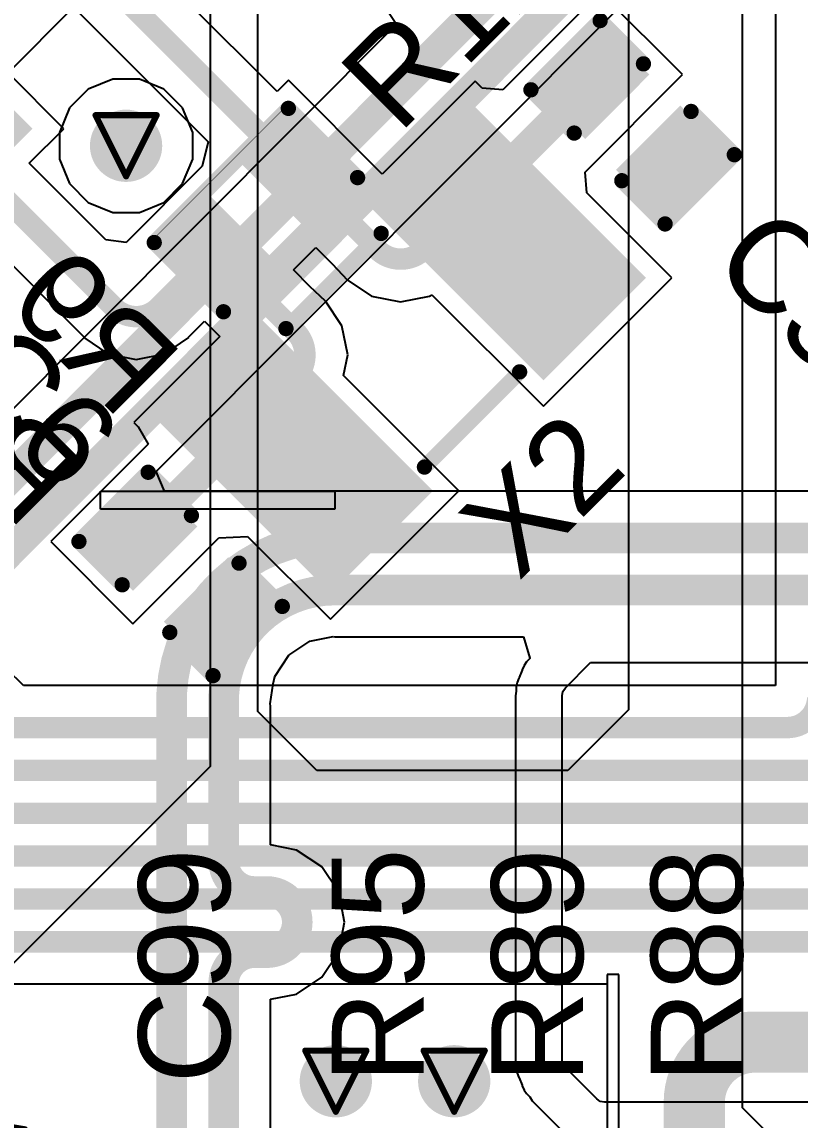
# Model space of a CAD drawing. Header units: inches. Extents: x 0 to 5359, y 0 to 5098.
# Drawn here: x 65.39 to 71.85, y 50.36 to 59.47 of the extents above; entities that cross this region are included whole.
import ezdxf

# ---------------------------------------------------------------- set-up
doc = ezdxf.new("R2010")
doc.units = ezdxf.units.IN
for name, color, linetype in [('Bottom Layer', 5, 'Continuous'), ('Bottom Overlay', 54, 'Continuous'), ('Drill Drawing', 1, 'Continuous'), ('Layer 1', 16, 'Continuous'), ('Layer 2', 76, 'Continuous'), ('Top Layer', 1, 'Continuous'), ('Top Overlay', 2, 'Continuous'), ('Top Paste', 8, 'Continuous'), ('Top Solder', 216, 'Continuous'), ('Via Holes', 16, 'Continuous')]:
    doc.layers.add(name, color=color, linetype=linetype)
doc.styles.add('Arial', font='', dxfattribs={"height": 0.2})
doc.styles.get('Arial').set_extended_font_data('Arial')

# ---------------------------------------------------------------- blocks, each defined once
blk = doc.blocks.new('R___0402_18')
at = {"layer": 'Top Layer'}
for points in [[(-0.6985, -0.3175), (-0.6985, 0.3175), (-0.2413, 0.3175), (-0.2413, -0.3175)], [(0.2413, -0.3175), (0.2413, 0.3175), (0.6985, 0.3175), (0.6985, -0.3175)]]:
    blk.add_hatch(color=1, dxfattribs=at).paths.add_polyline_path(points)
at = {"layer": 'Top Paste'}
for points in [[(-0.6985, -0.3175), (-0.6985, 0.3175), (-0.2413, 0.3175), (-0.2413, -0.3175)], [(0.2413, -0.3175), (0.2413, 0.3175), (0.6985, 0.3175), (0.6985, -0.3175)]]:
    blk.add_hatch(color=8, dxfattribs=at).paths.add_polyline_path(points)
at = {"layer": 'Top Solder'}
for points in [[(-0.7535, -0.3725), (-0.7535, 0.3725), (-0.1863, 0.3725), (-0.1863, -0.3725)], [(0.1863, -0.3725), (0.1863, 0.3725), (0.7535, 0.3725), (0.7535, -0.3725)]]:
    blk.add_hatch(color=216, dxfattribs=at).paths.add_polyline_path(points)
at = {"layer": 'Top Overlay'}
for points in [[(0.7874, 0.4064, 0.127, 0.127, 0), (-0.7874, 0.4064, 0.127, 0.127, 0)], [(-0.7874, -0.4064, 0.127, 0.127, 0), (-0.7874, 0.4064, 0.127, 0.127, 0)], [(0.7874, -0.4064, 0.127, 0.127, 0), (0.7874, 0.4064, 0.127, 0.127, 0)], [(0.7874, -0.4064, 0.127, 0.127, 0), (-0.7874, -0.4064, 0.127, 0.127, 0)], [(0.8128, -0.4318, 0.00323, 0.00323, 0), (-0.8128, -0.4318, 0.00323, 0.00323, 0)]]:
    blk.add_lwpolyline(points, format="xyseb", dxfattribs=at)
for points in [[(-0.8191, 0.4064, 0.0635, 0.0635, 1), (-0.7556, 0.4064, 0.0635, 0.0635, 1)], [(-0.8191, 0.4064, 0.0635, 0.0635, 1), (-0.7556, 0.4064, 0.0635, 0.0635, 1)], [(0.7556, 0.4064, 0.0635, 0.0635, 1), (0.8191, 0.4064, 0.0635, 0.0635, 1)], [(0.7556, 0.4064, 0.0635, 0.0635, 1), (0.8191, 0.4064, 0.0635, 0.0635, 1)], [(-0.8191, -0.4064, 0.0635, 0.0635, 1), (-0.7556, -0.4064, 0.0635, 0.0635, 1)], [(-0.8191, -0.4064, 0.0635, 0.0635, 1), (-0.7556, -0.4064, 0.0635, 0.0635, 1)], [(0.7556, -0.4064, 0.0635, 0.0635, 1), (0.8191, -0.4064, 0.0635, 0.0635, 1)], [(0.7556, -0.4064, 0.0635, 0.0635, 1), (0.8191, -0.4064, 0.0635, 0.0635, 1)], [(-0.8136, -0.4318, 0.00161, 0.00161, 1), (-0.812, -0.4318, 0.00161, 0.00161, 1)], [(0.812, -0.4318, 0.00161, 0.00161, 1), (0.8136, -0.4318, 0.00161, 0.00161, 1)]]:
    blk.add_lwpolyline(points, format="xyseb", close=True, dxfattribs=at)
blk = doc.blocks.new('SMD3215_2P_26')
at = {"layer": 'Top Layer'}
for points in [[(-1.75, 0.9), (-0.75, 0.9), (-0.75, -0.9), (-1.75, -0.9)], [(0.75, 0.9), (1.75, 0.9), (1.75, -0.9), (0.75, -0.9)]]:
    blk.add_hatch(color=1, dxfattribs=at).paths.add_polyline_path(points)
at = {"layer": 'Top Paste'}
for points in [[(-1.75, 0.9), (-0.75, 0.9), (-0.75, -0.9), (-1.75, -0.9)], [(0.75, 0.9), (1.75, 0.9), (1.75, -0.9), (0.75, -0.9)]]:
    blk.add_hatch(color=8, dxfattribs=at).paths.add_polyline_path(points)
at = {"layer": 'Top Solder'}
for points in [[(-1.8516, 1.0016), (-0.6484, 1.0016), (-0.6484, -1.0016), (-1.8516, -1.0016)], [(0.6484, 1.0016), (1.8516, 1.0016), (1.8516, -1.0016), (0.6484, -1.0016)]]:
    blk.add_hatch(color=216, dxfattribs=at).paths.add_polyline_path(points)
at = {"layer": 'Top Overlay'}
for points in [[(0.5588, 0.8128, 0.127, 0.127, 0), (-0.5588, 0.8128, 0.127, 0.127, 0)], [(0.5588, -0.8128, 0.127, 0.127, 0), (-0.5588, -0.8128, 0.127, 0.127, 0)]]:
    blk.add_lwpolyline(points, format="xyseb", dxfattribs=at)
for points in [[(-0.5905, 0.8128, 0.0635, 0.0635, 1), (-0.5271, 0.8128, 0.0635, 0.0635, 1)], [(0.5271, 0.8128, 0.0635, 0.0635, 1), (0.5905, 0.8128, 0.0635, 0.0635, 1)], [(-0.5905, -0.8128, 0.0635, 0.0635, 1), (-0.5271, -0.8128, 0.0635, 0.0635, 1)], [(0.5271, -0.8128, 0.0635, 0.0635, 1), (0.5905, -0.8128, 0.0635, 0.0635, 1)]]:
    blk.add_lwpolyline(points, format="xyseb", close=True, dxfattribs=at)
blk = doc.blocks.new('LQFP_128_EP_14_14__40')
at = {"layer": 'Top Solder'}
blk.add_hatch(color=216, dxfattribs=at).paths.add_polyline_path([(6.7797, 6.0301), (6.7797, 6.3701), (8.4197, 6.3701), (8.4197, 6.0301)])
blk = doc.blocks.new('C___0402_358')
at = {"layer": 'Top Layer'}
for points in [[(-0.6985, -0.3175), (-0.6985, 0.3175), (-0.2413, 0.3175), (-0.2413, -0.3175)], [(0.2413, -0.3175), (0.2413, 0.3175), (0.6985, 0.3175), (0.6985, -0.3175)]]:
    blk.add_hatch(color=1, dxfattribs=at).paths.add_polyline_path(points)
at = {"layer": 'Top Paste'}
for points in [[(-0.6985, -0.3175), (-0.6985, 0.3175), (-0.2413, 0.3175), (-0.2413, -0.3175)], [(0.2413, -0.3175), (0.2413, 0.3175), (0.6985, 0.3175), (0.6985, -0.3175)]]:
    blk.add_hatch(color=8, dxfattribs=at).paths.add_polyline_path(points)
at = {"layer": 'Top Solder'}
for points in [[(-0.7585, -0.3775), (-0.7585, 0.3775), (-0.1813, 0.3775), (-0.1813, -0.3775)], [(0.1813, -0.3775), (0.1813, 0.3775), (0.7585, 0.3775), (0.7585, -0.3775)]]:
    blk.add_hatch(color=216, dxfattribs=at).paths.add_polyline_path(points)
at = {"layer": 'Top Overlay'}
for points in [[(-0.7874, 0.4064, 0.127, 0.127, 0), (-0.7874, -0.4064, 0.127, 0.127, 0)], [(-0.2794, 0.4064, 0.127, 0.127, 0), (-0.7874, 0.4064, 0.127, 0.127, 0)], [(0.7874, 0.4064, 0.127, 0.127, 0), (0.2794, 0.4064, 0.127, 0.127, 0)], [(0.7874, 0.4064, 0.127, 0.127, 0), (0.7874, -0.4064, 0.127, 0.127, 0)], [(-0.2794, -0.4064, 0.127, 0.127, 0), (-0.7874, -0.4064, 0.127, 0.127, 0)], [(0.7874, -0.4064, 0.127, 0.127, 0), (0.2794, -0.4064, 0.127, 0.127, 0)]]:
    blk.add_lwpolyline(points, format="xyseb", dxfattribs=at)
for points in [[(-0.8191, 0.4064, 0.0635, 0.0635, 1), (-0.7556, 0.4064, 0.0635, 0.0635, 1)], [(-0.8191, 0.4064, 0.0635, 0.0635, 1), (-0.7556, 0.4064, 0.0635, 0.0635, 1)], [(-0.3111, 0.4064, 0.0635, 0.0635, 1), (-0.2477, 0.4064, 0.0635, 0.0635, 1)], [(0.2477, 0.4064, 0.0635, 0.0635, 1), (0.3112, 0.4064, 0.0635, 0.0635, 1)], [(0.7557, 0.4064, 0.0635, 0.0635, 1), (0.8192, 0.4064, 0.0635, 0.0635, 1)], [(0.7557, 0.4064, 0.0635, 0.0635, 1), (0.8192, 0.4064, 0.0635, 0.0635, 1)], [(-0.8191, -0.4064, 0.0635, 0.0635, 1), (-0.7556, -0.4064, 0.0635, 0.0635, 1)], [(-0.8191, -0.4064, 0.0635, 0.0635, 1), (-0.7556, -0.4064, 0.0635, 0.0635, 1)], [(-0.3111, -0.4064, 0.0635, 0.0635, 1), (-0.2477, -0.4064, 0.0635, 0.0635, 1)], [(0.2477, -0.4064, 0.0635, 0.0635, 1), (0.3112, -0.4064, 0.0635, 0.0635, 1)], [(0.7556, -0.4064, 0.0635, 0.0635, 1), (0.8191, -0.4064, 0.0635, 0.0635, 1)], [(0.7556, -0.4064, 0.0635, 0.0635, 1), (0.8191, -0.4064, 0.0635, 0.0635, 1)]]:
    blk.add_lwpolyline(points, format="xyseb", close=True, dxfattribs=at)
blk = doc.blocks.new('C___0402_359')
at = {"layer": 'Top Layer'}
for points in [[(-0.6985, -0.3175), (-0.6985, 0.3175), (-0.2413, 0.3175), (-0.2413, -0.3175)], [(0.2413, -0.3175), (0.2413, 0.3175), (0.6985, 0.3175), (0.6985, -0.3175)]]:
    blk.add_hatch(color=1, dxfattribs=at).paths.add_polyline_path(points)
at = {"layer": 'Top Paste'}
for points in [[(-0.6985, -0.3175), (-0.6985, 0.3175), (-0.2413, 0.3175), (-0.2413, -0.3175)], [(0.2413, -0.3175), (0.2413, 0.3175), (0.6985, 0.3175), (0.6985, -0.3175)]]:
    blk.add_hatch(color=8, dxfattribs=at).paths.add_polyline_path(points)
at = {"layer": 'Top Solder'}
for points in [[(-0.7585, -0.3775), (-0.7585, 0.3775), (-0.1813, 0.3775), (-0.1813, -0.3775)], [(0.1813, -0.3775), (0.1813, 0.3775), (0.7585, 0.3775), (0.7585, -0.3775)]]:
    blk.add_hatch(color=216, dxfattribs=at).paths.add_polyline_path(points)
at = {"layer": 'Top Overlay'}
for points in [[(-0.7874, 0.4064, 0.127, 0.127, 0), (-0.7874, -0.4064, 0.127, 0.127, 0)], [(-0.2794, 0.4064, 0.127, 0.127, 0), (-0.7874, 0.4064, 0.127, 0.127, 0)], [(0.7874, 0.4064, 0.127, 0.127, 0), (0.2794, 0.4064, 0.127, 0.127, 0)], [(0.7874, 0.4064, 0.127, 0.127, 0), (0.7874, -0.4064, 0.127, 0.127, 0)], [(-0.2794, -0.4064, 0.127, 0.127, 0), (-0.7874, -0.4064, 0.127, 0.127, 0)], [(0.7874, -0.4064, 0.127, 0.127, 0), (0.2794, -0.4064, 0.127, 0.127, 0)]]:
    blk.add_lwpolyline(points, format="xyseb", dxfattribs=at)
for points in [[(-0.8191, 0.4064, 0.0635, 0.0635, 1), (-0.7556, 0.4064, 0.0635, 0.0635, 1)], [(-0.8191, 0.4064, 0.0635, 0.0635, 1), (-0.7556, 0.4064, 0.0635, 0.0635, 1)], [(-0.3111, 0.4064, 0.0635, 0.0635, 1), (-0.2477, 0.4064, 0.0635, 0.0635, 1)], [(0.2477, 0.4064, 0.0635, 0.0635, 1), (0.3111, 0.4064, 0.0635, 0.0635, 1)], [(0.7556, 0.4064, 0.0635, 0.0635, 1), (0.8191, 0.4064, 0.0635, 0.0635, 1)], [(0.7556, 0.4064, 0.0635, 0.0635, 1), (0.8191, 0.4064, 0.0635, 0.0635, 1)], [(-0.8191, -0.4064, 0.0635, 0.0635, 1), (-0.7556, -0.4064, 0.0635, 0.0635, 1)], [(-0.8191, -0.4064, 0.0635, 0.0635, 1), (-0.7556, -0.4064, 0.0635, 0.0635, 1)], [(-0.3111, -0.4064, 0.0635, 0.0635, 1), (-0.2477, -0.4064, 0.0635, 0.0635, 1)], [(0.2477, -0.4064, 0.0635, 0.0635, 1), (0.3111, -0.4064, 0.0635, 0.0635, 1)], [(0.7556, -0.4064, 0.0635, 0.0635, 1), (0.8191, -0.4064, 0.0635, 0.0635, 1)], [(0.7556, -0.4064, 0.0635, 0.0635, 1), (0.8191, -0.4064, 0.0635, 0.0635, 1)]]:
    blk.add_lwpolyline(points, format="xyseb", close=True, dxfattribs=at)

msp = doc.modelspace()

# ---------------------------------------------------------------- hatches: boundary and pattern name
at = {"layer": 'Bottom Layer'}
h = msp.add_hatch(color=5, dxfattribs=at)
edge = h.paths.add_edge_path()
edge.add_arc((66.2556, 58.4429), 0.3, 0, 360)
h = msp.add_hatch(color=5, dxfattribs=at)
edge = h.paths.add_edge_path()
edge.add_arc((67.9968, 50.6785), 0.3, 0, 360)
h = msp.add_hatch(color=5, dxfattribs=at)
edge = h.paths.add_edge_path()
edge.add_arc((68.9794, 50.6785), 0.3, 0, 360)
at = {"layer": 'Layer 1'}
h = msp.add_hatch(color=16, dxfattribs=at)
edge = h.paths.add_edge_path()
edge.add_arc((66.2556, 58.4429), 0.3, 0, 360)
h = msp.add_hatch(color=16, dxfattribs=at)
edge = h.paths.add_edge_path()
edge.add_arc((67.9968, 50.6785), 0.3, 0, 360)
h = msp.add_hatch(color=16, dxfattribs=at)
edge = h.paths.add_edge_path()
edge.add_arc((68.9794, 50.6785), 0.3, 0, 360)
at = {"layer": 'Layer 2'}
h = msp.add_hatch(color=76, dxfattribs=at)
edge = h.paths.add_edge_path()
edge.add_arc((66.2556, 58.4429), 0.3, 0, 360)
h = msp.add_hatch(color=76, dxfattribs=at)
edge = h.paths.add_edge_path()
edge.add_arc((67.9968, 50.6785), 0.3, 0, 360)
h = msp.add_hatch(color=76, dxfattribs=at)
edge = h.paths.add_edge_path()
edge.add_arc((68.9794, 50.6785), 0.3, 0, 360)
at = {"layer": 'Top Layer'}
h = msp.add_hatch(color=1, dxfattribs=at)
edge = h.paths.add_edge_path()
edge.add_arc((66.2556, 58.4429), 0.3, 0, 360)
h = msp.add_hatch(color=1, dxfattribs=at)
edge = h.paths.add_edge_path()
edge.add_arc((67.9968, 50.6785), 0.3, 0, 360)
h = msp.add_hatch(color=1, dxfattribs=at)
edge = h.paths.add_edge_path()
edge.add_arc((68.9794, 50.6785), 0.3, 0, 360)
at = {"layer": 'Via Holes'}
h = msp.add_hatch(color=7, dxfattribs=at)
edge = h.paths.add_edge_path()
edge.add_arc((66.2556, 58.4429), 0.15, 0, 360)
h = msp.add_hatch(color=7, dxfattribs=at)
edge = h.paths.add_edge_path()
edge.add_arc((67.9968, 50.6785), 0.15, 0, 360)
h = msp.add_hatch(color=7, dxfattribs=at)
edge = h.paths.add_edge_path()
edge.add_arc((68.9794, 50.6785), 0.15, 0, 360)

# ---------------------------------------------------------------- linework, layer by layer
at = {"layer": 'Bottom Layer'}
for p, q in [((66.5057, 55.7399), (71.0301, 60.2729)), ((68.401, 59.6016), (68.5018, 59.4509)), ((68.5018, 59.4509), (61.4682, 52.4038)), ((66.5739, 55.5757), (66.5057, 55.7399)), ((66.0436, 55.4256), (66.0436, 55.5757)), ((66.0436, 55.5757), (67.9877, 55.5757)), ((67.9786, 55.5757), (66.5739, 55.5757)), ((67.9877, 55.5766), (67.9786, 55.5757)), ((67.9915, 55.5757), (67.9877, 55.5766)), ((67.9877, 55.5766), (67.9877, 55.5766)), ((67.9877, 55.5757), (67.9877, 55.4256)), ((80.5208, 55.5757), (67.9915, 55.5757)), ((67.9877, 55.4256), (66.0436, 55.4256)), ((67.6062, 54.2139), (67.7814, 54.331)), ((67.7814, 54.331), (67.9751, 54.3695)), ((67.9751, 54.3695), (67.988, 54.367)), ((67.988, 54.367), (67.9915, 54.367)), ((67.9915, 54.367), (67.9915, 54.367)), ((67.9915, 54.367), (69.5549, 54.367)), ((69.5549, 54.367), (69.6084, 54.1892)), ((67.4891, 54.0387), (67.6062, 54.2139)), ((69.5795, 54.1592), (69.5594, 54.1293)), ((69.6065, 54.1863), (69.5795, 54.1592)), ((69.6084, 54.1892), (69.6065, 54.1863)), ((69.9025, 53.9434), (70.1118, 54.1528)), ((70.1118, 54.1528), (80.0992, 54.1528)), ((69.5431, 54.0899), (69.5177, 54.0286)), ((69.5436, 54.0921), (69.5431, 54.0899)), ((69.5448, 54.0939), (69.5436, 54.0921)), ((69.5594, 54.1293), (69.5448, 54.0939)), ((67.4523, 53.8105), (67.4768, 53.9766)), ((67.4768, 53.9766), (67.4891, 54.0387)), ((69.5014, 53.9892), (69.4944, 53.9539)), ((69.5161, 54.0246), (69.5014, 53.9892)), ((69.5165, 54.0268), (69.5161, 54.0246)), ((69.5177, 54.0286), (69.5165, 54.0268)), ((69.4944, 53.9156), (69.4869, 53.8781)), ((69.4869, 53.8781), (69.4869, 50.8565)), ((69.4944, 53.9539), (69.4944, 53.9156)), ((69.8754, 53.8781), (69.8824, 53.9135)), ((69.8754, 50.8565), (69.8754, 53.8781)), ((69.8824, 53.9135), (69.9025, 53.9434)), ((67.4543, 53.795), (67.4523, 53.8105)), ((67.4542, 53.6347), (67.4543, 53.795)), ((67.4542, 52.6407), (67.4542, 53.6347)), ((67.6704, 52.5977), (67.4542, 52.6407)), ((67.8804, 52.4573), (67.6704, 52.5977)), ((68.0207, 52.2473), (67.8804, 52.4573)), ((68.07, 51.9995), (68.0207, 52.2473)), ((68.0207, 51.7518), (68.07, 51.9995)), ((67.8804, 51.5417), (68.0207, 51.7518)), ((67.6704, 51.4014), (67.8804, 51.5417)), ((67.4542, 51.3584), (67.6704, 51.4014)), ((67.4542, 50.8565), (67.4542, 51.3584)), ((67.4542, 46.3409), (67.4542, 50.8565)), ((69.4869, 50.8565), (69.4944, 50.819)), ((69.4944, 50.819), (69.4944, 50.7807)), ((69.4944, 50.7807), (69.5014, 50.7454)), ((69.8824, 50.8212), (69.8754, 50.8565)), ((69.9024, 50.7912), (69.8824, 50.8212)), ((70.1622, 50.5315), (69.9024, 50.7912)), ((69.5014, 50.7454), (69.5161, 50.71)), ((69.5161, 50.71), (69.5165, 50.7079)), ((69.5165, 50.7079), (69.5177, 50.706)), ((69.5177, 50.706), (69.5431, 50.6448)), ((69.5431, 50.6448), (69.5435, 50.6426)), ((69.5435, 50.6426), (69.5448, 50.6407)), ((69.5448, 50.6407), (69.5594, 50.6054)), ((69.5594, 50.6054), (69.5794, 50.5754)), ((69.5794, 50.5754), (69.6065, 50.5483)), ((69.6065, 50.5483), (69.6278, 50.5165)), ((69.6278, 50.5165), (69.8875, 50.2568)), ((70.1921, 50.5115), (70.1622, 50.5315)), ((70.2275, 50.5044), (70.1921, 50.5115)), ((75.8055, 50.5044), (70.2275, 50.5044))]:
    msp.add_line(p, q, dxfattribs=at)
for points in [[(60.9232, 51.3079, 0.254, 0.254, 0), (70.4508, 60.8537, 0.254, 0.254, 0)], [(61.229, 51.003, 0.254, 0.254, 0), (70.7563, 60.5485, 0.254, 0.254, 0)], [(66.634, 53.7778, 0.254, 0.254, -0.425928), (67.9878, 55.1872, 0.254, 0.254, 0)], [(67.9878, 55.1872, 0.254, 0.254, 0), (67.991, 55.1872, 0.254, 0.254, 0)], [(67.991, 55.1872, 0.254, 0.254, -0.000303), (67.9915, 55.1872, 0.254, 0.254, 0)], [(67.9915, 55.1872, 0.254, 0.254, 0), (80.5208, 55.1872, 0.254, 0.254, 0)], [(67.0654, 53.795, 0.254, 0.254, -0.425961), (67.988, 54.7554, 0.254, 0.254, 0)], [(67.988, 54.7554, 0.254, 0.254, 0), (67.9915, 54.7554, 0.254, 0.254, 0)], [(67.9915, 54.7554, 0.254, 0.254, 0), (80.316, 54.7554, 0.254, 0.254, 0)], [(66.634, 43.352, 0.254, 0.254, 0), (66.634, 53.7778, 0.254, 0.254, 0)], [(67.0654, 53.795, 0.254, 0.254, 0), (67.0658, 53.795, 0.254, 0.254, 0)], [(67.0658, 53.6139, 0.254, 0.254, 0), (67.0658, 53.795, 0.254, 0.254, 0)], [(67.0658, 52.5075, 0.254, 0.254, 0), (67.0658, 53.6139, 0.254, 0.254, 0)], [(67.3198, 52.2535, 0.254, 0.254, -0.414214), (67.0658, 52.5075, 0.254, 0.254, 0)], [(67.3198, 52.2535, 0.254, 0.254, 0), (67.4226, 52.2535, 0.254, 0.254, 0)], [(67.4226, 52.2535, 0.254, 0.254, -1), (67.4226, 51.7455, 0.254, 0.254, 0)], [(67.0658, 51.4915, 0.254, 0.254, -0.414214), (67.3198, 51.7455, 0.254, 0.254, 0)], [(67.3198, 51.7455, 0.254, 0.254, 0), (67.4226, 51.7455, 0.254, 0.254, 0)], [(67.0658, 50.8565, 0.254, 0.254, 0), (67.0658, 51.4915, 0.254, 0.254, 0)], [(67.0658, 43.1731, 0.254, 0.254, 0), (67.0658, 50.8565, 0.254, 0.254, 0)]]:
    msp.add_lwpolyline(points, format="xyseb", dxfattribs=at)
for points in [[(67.9243, 55.1872, 0.127, 0.127, 1), (68.0513, 55.1872, 0.127, 0.127, 1)], [(67.9243, 55.1872, 0.127, 0.127, 1), (68.0513, 55.1872, 0.127, 0.127, 1)], [(67.9275, 55.1872, 0.127, 0.127, 1), (68.0545, 55.1872, 0.127, 0.127, 1)], [(67.9275, 55.1872, 0.127, 0.127, 1), (68.0545, 55.1872, 0.127, 0.127, 1)], [(67.928, 55.1872, 0.127, 0.127, 1), (68.055, 55.1872, 0.127, 0.127, 1)], [(67.928, 55.1872, 0.127, 0.127, 1), (68.055, 55.1872, 0.127, 0.127, 1)], [(67.9245, 54.7554, 0.127, 0.127, 1), (68.0515, 54.7554, 0.127, 0.127, 1)], [(67.9245, 54.7554, 0.127, 0.127, 1), (68.0515, 54.7554, 0.127, 0.127, 1)], [(67.928, 54.7554, 0.127, 0.127, 1), (68.055, 54.7554, 0.127, 0.127, 1)], [(67.928, 54.7554, 0.127, 0.127, 1), (68.055, 54.7554, 0.127, 0.127, 1)], [(66.5705, 53.7778, 0.127, 0.127, 1), (66.6975, 53.7778, 0.127, 0.127, 1)], [(66.5705, 53.7778, 0.127, 0.127, 1), (66.6975, 53.7778, 0.127, 0.127, 1)], [(67.0019, 53.795, 0.127, 0.127, 1), (67.1289, 53.795, 0.127, 0.127, 1)], [(67.0019, 53.795, 0.127, 0.127, 1), (67.1289, 53.795, 0.127, 0.127, 1)], [(67.0023, 53.795, 0.127, 0.127, 1), (67.1293, 53.795, 0.127, 0.127, 1)], [(67.0023, 53.795, 0.127, 0.127, 1), (67.1293, 53.795, 0.127, 0.127, 1)], [(67.0023, 53.6139, 0.127, 0.127, 1), (67.1293, 53.6139, 0.127, 0.127, 1)], [(67.0023, 53.6139, 0.127, 0.127, 1), (67.1293, 53.6139, 0.127, 0.127, 1)], [(67.0023, 52.5075, 0.127, 0.127, 1), (67.1293, 52.5075, 0.127, 0.127, 1)], [(67.0023, 52.5075, 0.127, 0.127, 1), (67.1293, 52.5075, 0.127, 0.127, 1)], [(67.2563, 52.2535, 0.127, 0.127, 1), (67.3833, 52.2535, 0.127, 0.127, 1)], [(67.2563, 52.2535, 0.127, 0.127, 1), (67.3833, 52.2535, 0.127, 0.127, 1)], [(67.3591, 52.2535, 0.127, 0.127, 1), (67.4861, 52.2535, 0.127, 0.127, 1)], [(67.3591, 52.2535, 0.127, 0.127, 1), (67.4861, 52.2535, 0.127, 0.127, 1)], [(67.2563, 51.7455, 0.127, 0.127, 1), (67.3833, 51.7455, 0.127, 0.127, 1)], [(67.2563, 51.7455, 0.127, 0.127, 1), (67.3833, 51.7455, 0.127, 0.127, 1)], [(67.3591, 51.7455, 0.127, 0.127, 1), (67.4861, 51.7455, 0.127, 0.127, 1)], [(67.3591, 51.7455, 0.127, 0.127, 1), (67.4861, 51.7455, 0.127, 0.127, 1)], [(67.0023, 51.4915, 0.127, 0.127, 1), (67.1293, 51.4915, 0.127, 0.127, 1)], [(67.0023, 51.4915, 0.127, 0.127, 1), (67.1293, 51.4915, 0.127, 0.127, 1)], [(67.0023, 50.8565, 0.127, 0.127, 1), (67.1293, 50.8565, 0.127, 0.127, 1)], [(67.0023, 50.8565, 0.127, 0.127, 1), (67.1293, 50.8565, 0.127, 0.127, 1)]]:
    msp.add_lwpolyline(points, format="xyseb", close=True, dxfattribs=at)
at = {"layer": 'Drill Drawing'}
for points in [[(66.0016, 58.6969, 0.0508, 0.0508, 0), (66.5096, 58.6969, 0.0508, 0.0508, 0)], [(66.0016, 58.6969, 0.0508, 0.0508, 0), (66.2556, 58.1889, 0.0508, 0.0508, 0)], [(66.2556, 58.1889, 0.0508, 0.0508, 0), (66.5096, 58.6969, 0.0508, 0.0508, 0)], [(67.7428, 50.9325, 0.0508, 0.0508, 0), (68.2508, 50.9325, 0.0508, 0.0508, 0)], [(67.7428, 50.9325, 0.0508, 0.0508, 0), (67.9968, 50.4245, 0.0508, 0.0508, 0)], [(67.9968, 50.4245, 0.0508, 0.0508, 0), (68.2508, 50.9325, 0.0508, 0.0508, 0)], [(68.7254, 50.9325, 0.0508, 0.0508, 0), (69.2334, 50.9325, 0.0508, 0.0508, 0)], [(68.7254, 50.9325, 0.0508, 0.0508, 0), (68.9794, 50.4245, 0.0508, 0.0508, 0)], [(68.9794, 50.4245, 0.0508, 0.0508, 0), (69.2334, 50.9325, 0.0508, 0.0508, 0)]]:
    msp.add_lwpolyline(points, format="xyseb", dxfattribs=at)
for points in [[(65.9889, 58.6969, 0.0254, 0.0254, 1), (66.0143, 58.6969, 0.0254, 0.0254, 1)], [(65.9889, 58.6969, 0.0254, 0.0254, 1), (66.0143, 58.6969, 0.0254, 0.0254, 1)], [(66.4969, 58.6969, 0.0254, 0.0254, 1), (66.5223, 58.6969, 0.0254, 0.0254, 1)], [(66.4969, 58.6969, 0.0254, 0.0254, 1), (66.5223, 58.6969, 0.0254, 0.0254, 1)], [(66.2429, 58.1889, 0.0254, 0.0254, 1), (66.2683, 58.1889, 0.0254, 0.0254, 1)], [(66.2429, 58.1889, 0.0254, 0.0254, 1), (66.2683, 58.1889, 0.0254, 0.0254, 1)], [(67.7301, 50.9325, 0.0254, 0.0254, 1), (67.7555, 50.9325, 0.0254, 0.0254, 1)], [(67.7301, 50.9325, 0.0254, 0.0254, 1), (67.7555, 50.9325, 0.0254, 0.0254, 1)], [(68.2381, 50.9325, 0.0254, 0.0254, 1), (68.2635, 50.9325, 0.0254, 0.0254, 1)], [(68.2381, 50.9325, 0.0254, 0.0254, 1), (68.2635, 50.9325, 0.0254, 0.0254, 1)], [(68.7127, 50.9325, 0.0254, 0.0254, 1), (68.7381, 50.9325, 0.0254, 0.0254, 1)], [(68.7127, 50.9325, 0.0254, 0.0254, 1), (68.7381, 50.9325, 0.0254, 0.0254, 1)], [(69.2207, 50.9325, 0.0254, 0.0254, 1), (69.2461, 50.9325, 0.0254, 0.0254, 1)], [(69.2207, 50.9325, 0.0254, 0.0254, 1), (69.2461, 50.9325, 0.0254, 0.0254, 1)], [(67.9841, 50.4245, 0.0254, 0.0254, 1), (68.0095, 50.4245, 0.0254, 0.0254, 1)], [(67.9841, 50.4245, 0.0254, 0.0254, 1), (68.0095, 50.4245, 0.0254, 0.0254, 1)], [(68.9667, 50.4245, 0.0254, 0.0254, 1), (68.9921, 50.4245, 0.0254, 0.0254, 1)], [(68.9667, 50.4245, 0.0254, 0.0254, 1), (68.9921, 50.4245, 0.0254, 0.0254, 1)]]:
    msp.add_lwpolyline(points, format="xyseb", close=True, dxfattribs=at)
at = {"layer": 'Layer 2'}
for p, q in [((71.374, 50.4581), (71.374, 63.8497)), ((70.425, 63.4025), (70.425, 53.7601)), ((67.35, 53.7467), (67.35, 60.1285)), ((66.9532, 59.7782), (66.9532, 53.2914)), ((66.1454, 58.9969), (65.9418, 58.9126)), ((66.3658, 58.9969), (66.1454, 58.9969)), ((66.5695, 58.9126), (66.3658, 58.9969)), ((65.9418, 58.9126), (65.786, 58.7568)), ((66.7253, 58.7568), (66.5695, 58.9126)), ((65.786, 58.7568), (65.7016, 58.5531)), ((66.8096, 58.5531), (66.7253, 58.7568)), ((65.7016, 58.5531), (65.7016, 58.3327)), ((66.8096, 58.3327), (66.8096, 58.5531)), ((65.7016, 58.3327), (65.786, 58.1291)), ((66.7253, 58.1291), (66.8096, 58.3327)), ((65.786, 58.1291), (65.9418, 57.9733)), ((66.5695, 57.9733), (66.7253, 58.1291)), ((65.9418, 57.9733), (66.1454, 57.8889)), ((66.3658, 57.8889), (66.5695, 57.9733)), ((66.1454, 57.8889), (66.3658, 57.8889)), ((67.8384, 53.2583), (67.35, 53.7467)), ((70.425, 53.7601), (69.9232, 53.2583)), ((66.9532, 53.2914), (63.17, 49.5082)), ((69.9232, 53.2583), (67.8384, 53.2583)), ((72.1143, 49.7177), (71.374, 50.4581))]:
    msp.add_line(p, q, dxfattribs=at)
at = {"layer": 'Top Layer'}
for p, q in [((71.6473, 61.9996), (71.6473, 53.9635)), ((70.1912, 59.7157), (69.3829, 58.9075)), ((70.8737, 59.0332), (70.1912, 59.7157)), ((67.5086, 58.8928), (66.7631, 59.6383)), ((65.2755, 59.0472), (65.8204, 59.5921)), ((65.8204, 59.5921), (66.9377, 58.4749)), ((65.7383, 58.5845), (65.2755, 59.0472)), ((67.6027, 58.9868), (67.5086, 58.8928)), ((68.3822, 58.2072), (67.6027, 58.9868)), ((69.1539, 58.9789), (68.3822, 58.2072)), ((69.211, 58.9217), (69.1539, 58.9789)), ((70.0655, 58.225), (70.8737, 59.0332)), ((69.3829, 58.9075), (69.211, 58.9217)), ((65.4523, 58.2985), (65.7383, 58.5845)), ((66.9377, 58.4749), (66.8885, 58.2726)), ((66.0876, 57.6633), (65.4523, 58.2985)), ((66.8885, 58.2726), (66.2556, 57.6398)), ((70.0797, 58.053), (70.0655, 58.225)), ((70.7859, 57.3469), (70.0797, 58.053)), ((65.0553, 57.7066), (65.9081, 56.8538)), ((66.2556, 57.6398), (66.0876, 57.6633)), ((67.6442, 57.4119), (67.8305, 57.5982)), ((67.8305, 57.5982), (67.9681, 57.4607)), ((67.9681, 57.4607), (68.09, 57.3312)), ((67.7817, 57.2744), (67.6442, 57.4119)), ((68.09, 57.3312), (68.09, 57.3312)), ((68.09, 57.3312), (68.2941, 57.1948)), ((69.7195, 56.2805), (70.7859, 57.3469)), ((67.9113, 57.1524), (67.7817, 57.2744)), ((68.0477, 56.9483), (67.9113, 57.1524)), ((67.9113, 57.1524), (67.9113, 57.1524)), ((68.2941, 57.1948), (68.5349, 57.1469)), ((68.5349, 57.1469), (68.7757, 57.1948)), ((68.7757, 57.1948), (68.7934, 57.2066)), ((68.7934, 57.2066), (69.7195, 56.2805)), ((66.7724, 56.8538), (66.907, 56.9884)), ((66.907, 56.9884), (67.0352, 56.8602)), ((68.0955, 56.7075), (68.0477, 56.9483)), ((65.9081, 56.8538), (65.9045, 56.8502)), ((65.9045, 56.8502), (66.1044, 56.7166)), ((67.0352, 56.8602), (66.3198, 56.1448)), ((66.5761, 56.7166), (66.776, 56.8502)), ((66.776, 56.8502), (66.7724, 56.8538)), ((66.1044, 56.7166), (66.3402, 56.6697)), ((66.3402, 56.6697), (66.5761, 56.7166)), ((68.0614, 56.5358), (68.0955, 56.7075)), ((69.0181, 55.5791), (68.0614, 56.5358)), ((66.3198, 56.1448), (66.355, 56.1096)), ((66.355, 56.1096), (66.4388, 55.9665)), ((66.4388, 55.9665), (65.6305, 55.1583)), ((67.9518, 54.5128), (69.0181, 55.5791)), ((65.6305, 55.1583), (66.313, 54.4758)), ((66.313, 54.4758), (67.0252, 55.1879)), ((67.0252, 55.1879), (67.2644, 55.2002)), ((67.2644, 55.2002), (67.9518, 54.5128)), ((65.4034, 53.9635), (65.2697, 54.0972)), ((71.6473, 53.9635), (65.4034, 53.9635)), ((70.347, 51.5641), (70.2483, 51.5641)), ((70.2483, 51.5641), (70.2483, 48.7736)), ((70.347, 48.7736), (70.347, 51.5641)), ((64.5221, 51.4862), (70.2483, 51.4862)), ((70.2483, 51.4862), (70.2483, 50.2977))]:
    msp.add_line(p, q, dxfattribs=at)
for points in [[(66.0138, 59.8932, 0.1778, 0.1778, 0), (67.6655, 58.2415, 0.1778, 0.1778, 0)], [(69.2408, 58.0828, 0.254, 0.254, 0), (70.1283, 58.9703, 0.254, 0.254, 0)], [(64.4951, 58.7612, 0.1778, 0.1778, 0), (66.1553, 57.1011, 0.1778, 0.1778, 0)], [(67.6655, 58.2415, 0.1778, 0.1778, 0), (67.8353, 58.0879, 0.1778, 0.1778, 0)], [(67.8353, 58.0879, 0.1778, 0.1778, 0), (68.341, 57.5822, 0.1778, 0.1778, 0)], [(68.7288, 57.5822, 0.1778, 0.1778, 0), (69.1065, 57.9599, 0.1778, 0.1778, 0)], [(66.5252, 57.1011, 0.1778, 0.1778, 0), (67.001, 57.5769, 0.1778, 0.1778, 0)], [(68.7288, 57.5822, 0.1778, 0.1778, -0.414214), (68.341, 57.5822, 0.1778, 0.1778, 0)], [(67.1545, 57.4071, 0.1778, 0.1778, 0), (67.6603, 56.9014, 0.1778, 0.1778, 0)], [(66.5252, 57.1011, 0.1778, 0.1778, -0.414214), (66.1553, 57.1011, 0.1778, 0.1778, 0)], [(67.6602, 56.9014, 0.1778, 0.1778, -0.414214), (67.6602, 56.5136, 0.1778, 0.1778, 0)], [(67.2826, 56.1359, 0.1778, 0.1778, 0), (67.6602, 56.5136, 0.1778, 0.1778, 0)], [(66.3759, 55.2211, 0.254, 0.254, 0), (67.0521, 55.8973, 0.254, 0.254, 0)], [(67.0521, 55.8973, 0.1778, 0.1778, 0), (67.6335, 55.8973, 0.1778, 0.1778, 0)], [(71.9969, 53.8659, 0.1778, 0.1778, -0.414214), (71.7449, 53.6139, 0.1778, 0.1778, 0)], [(65.2586, 53.6139, 0.1778, 0.1778, 0), (71.7449, 53.6139, 0.1778, 0.1778, 0)], [(65.1113, 53.2583, 0.1778, 0.1778, 0), (72.1333, 53.2583, 0.1778, 0.1778, 0)], [(64.964, 52.9027, 0.1778, 0.1778, 0), (72.4608, 52.9027, 0.1778, 0.1778, 0)], [(64.8167, 52.5471, 0.1778, 0.1778, 0), (72.8292, 52.5471, 0.1778, 0.1778, 0)], [(64.6694, 52.1915, 0.1778, 0.1778, 0), (74.2712, 52.1915, 0.1778, 0.1778, 0)], [(64.5221, 51.8359, 0.1778, 0.1778, 0), (75.5087, 51.8359, 0.1778, 0.1778, 0)], [(70.9724, 50.5044, 0.508, 0.508, -0.414214), (71.4712, 51.0032, 0.508, 0.508, 0)], [(71.4712, 51.0032, 0.508, 0.508, 0), (72.4391, 51.0032, 0.508, 0.508, 0)], [(70.9724, 49.6883, 0.508, 0.508, 0), (70.9724, 50.5044, 0.508, 0.508, 0)]]:
    msp.add_lwpolyline(points, format="xyseb", dxfattribs=at)
for points in [[(70.0648, 58.9703, 0.127, 0.127, 1), (70.1918, 58.9703, 0.127, 0.127, 1)], [(67.6211, 58.2415, 0.0889, 0.0889, 1), (67.71, 58.2415, 0.0889, 0.0889, 1)], [(67.6211, 58.2415, 0.0889, 0.0889, 1), (67.71, 58.2415, 0.0889, 0.0889, 1)], [(67.7908, 58.0879, 0.0889, 0.0889, 1), (67.8797, 58.0879, 0.0889, 0.0889, 1)], [(67.7908, 58.0879, 0.0889, 0.0889, 1), (67.8797, 58.0879, 0.0889, 0.0889, 1)], [(69.1773, 58.0828, 0.127, 0.127, 1), (69.3043, 58.0828, 0.127, 0.127, 1)], [(69.0621, 57.9599, 0.0889, 0.0889, 1), (69.151, 57.9599, 0.0889, 0.0889, 1)], [(66.9565, 57.5769, 0.0889, 0.0889, 1), (67.0454, 57.5769, 0.0889, 0.0889, 1)], [(68.2966, 57.5822, 0.0889, 0.0889, 1), (68.3855, 57.5822, 0.0889, 0.0889, 1)], [(68.2966, 57.5822, 0.0889, 0.0889, 1), (68.3855, 57.5822, 0.0889, 0.0889, 1)], [(68.6844, 57.5822, 0.0889, 0.0889, 1), (68.7733, 57.5822, 0.0889, 0.0889, 1)], [(68.6844, 57.5822, 0.0889, 0.0889, 1), (68.7733, 57.5822, 0.0889, 0.0889, 1)], [(67.1101, 57.4071, 0.0889, 0.0889, 1), (67.199, 57.4071, 0.0889, 0.0889, 1)], [(66.1109, 57.1011, 0.0889, 0.0889, 1), (66.1998, 57.1011, 0.0889, 0.0889, 1)], [(66.1109, 57.1011, 0.0889, 0.0889, 1), (66.1998, 57.1011, 0.0889, 0.0889, 1)], [(66.4807, 57.1011, 0.0889, 0.0889, 1), (66.5696, 57.1011, 0.0889, 0.0889, 1)], [(66.4807, 57.1011, 0.0889, 0.0889, 1), (66.5696, 57.1011, 0.0889, 0.0889, 1)], [(67.6158, 56.9014, 0.0889, 0.0889, 1), (67.7047, 56.9014, 0.0889, 0.0889, 1)], [(67.6158, 56.9014, 0.0889, 0.0889, 1), (67.7047, 56.9014, 0.0889, 0.0889, 1)], [(67.6158, 56.5136, 0.0889, 0.0889, 1), (67.7047, 56.5136, 0.0889, 0.0889, 1)], [(67.6158, 56.5136, 0.0889, 0.0889, 1), (67.7047, 56.5136, 0.0889, 0.0889, 1)], [(67.2381, 56.1359, 0.0889, 0.0889, 1), (67.327, 56.1359, 0.0889, 0.0889, 1)], [(66.9886, 55.8973, 0.127, 0.127, 1), (67.1156, 55.8973, 0.127, 0.127, 1)], [(67.0077, 55.8973, 0.0889, 0.0889, 1), (67.0966, 55.8973, 0.0889, 0.0889, 1)], [(67.5891, 55.8973, 0.0889, 0.0889, 1), (67.678, 55.8973, 0.0889, 0.0889, 1)], [(66.3124, 55.2211, 0.127, 0.127, 1), (66.4394, 55.2211, 0.127, 0.127, 1)], [(71.7004, 53.6139, 0.0889, 0.0889, 1), (71.7893, 53.6139, 0.0889, 0.0889, 1)], [(71.7004, 53.6139, 0.0889, 0.0889, 1), (71.7893, 53.6139, 0.0889, 0.0889, 1)], [(71.3442, 51.0032, 0.254, 0.254, 1), (71.5982, 51.0032, 0.254, 0.254, 1)], [(71.3442, 51.0032, 0.254, 0.254, 1), (71.5982, 51.0032, 0.254, 0.254, 1)], [(70.8454, 50.5044, 0.254, 0.254, 1), (71.0994, 50.5044, 0.254, 0.254, 1)], [(70.8454, 50.5044, 0.254, 0.254, 1), (71.0994, 50.5044, 0.254, 0.254, 1)]]:
    msp.add_lwpolyline(points, format="xyseb", close=True, dxfattribs=at)

# ---------------------------------------------------------------- block references
for name, p, rotation in [('LQFP_128_EP_14_14__40', (55.0201, 60.0337), 315), ('C___0402_359', (70.4606, 58.638), 135), ('R___0402_18', (67.3333, 57.9092), 225), ('SMD3215_2P_26', (68.5528, 56.7458), 225), ('C___0402_358', (66.7082, 54.8888), 135)]:
    msp.add_blockref(name, p, dxfattribs=dict(rotation=rotation))

# ---------------------------------------------------------------- texts
at = {"layer": 'Bottom Overlay', "style": 'Arial', "text_generation_flag": 2}
for s, p in [('R9', (66.2082, 56.157)), ('R25', (65.4039, 55.2369))]:
    msp.add_text(s, height=0.762, rotation=315, dxfattribs=at).set_placement(p)
at = {"layer": 'Top Overlay', "style": 'Arial'}
for s, rotation, p in [('R122', 45, (68.5206, 58.5328)), ('C5', 315, (71.0919, 57.455)), ('C6', 315, (64.7571, 56.4996)), ('X2', 45, (69.514, 54.8229)), ('C99', 90, (67.1196, 50.6593)), ('R95', 90, (68.7254, 50.6593)), ('R89', 90, (70.0495, 50.6593)), ('R88', 90, (71.3736, 50.6593)), ('C1', 315, (64.1486, 50.5032))]:
    msp.add_text(s, height=0.762, rotation=rotation, dxfattribs=at).set_placement(p)

doc.saveas('drawing.dxf')
